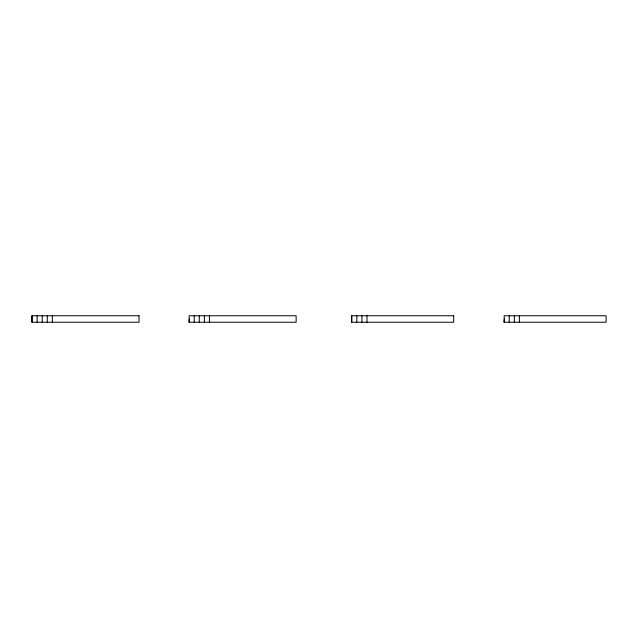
<?xml version="1.0" encoding="UTF-8"?>
<svg xmlns="http://www.w3.org/2000/svg" width="638" height="638" viewBox="0 0 638 638"><rect width="100%" height="100%" fill="white"/><g stroke="black" fill="none" stroke-linecap="round" stroke-linejoin="round"><path stroke-width="0.96" d="M189.319 319L188.984 322.238L296.136 322.238L296.136 315.762L189.143 315.762L189.143 322.238M504.347 319L504.02 322.238L606.1 322.238L606.1 315.762L504.18 315.762L504.18 322.238M519.388 315.762L519.388 322.238M514.316 315.762L514.316 322.238M509.244 315.762L509.244 322.238M366.986 315.762L366.986 322.238M361.921 315.762L361.921 322.238M356.849 315.762L356.849 322.238M351.777 315.762L351.777 322.238M209.416 315.762L209.416 322.238M204.351 315.762L204.351 322.238M199.279 315.762L199.279 322.238M194.215 315.762L194.215 322.238M52.332 315.762L52.332 322.238M47.268 315.762L47.268 322.238M42.196 315.762L42.196 322.238M37.124 315.762L37.124 322.238M32.059 315.762L32.059 322.238M139.052 315.762L31.9 315.762L31.9 322.238L139.052 322.238L139.052 315.762M453.706 315.762L351.626 315.762L351.626 322.238L453.706 322.238L453.706 315.762"/></g></svg>
